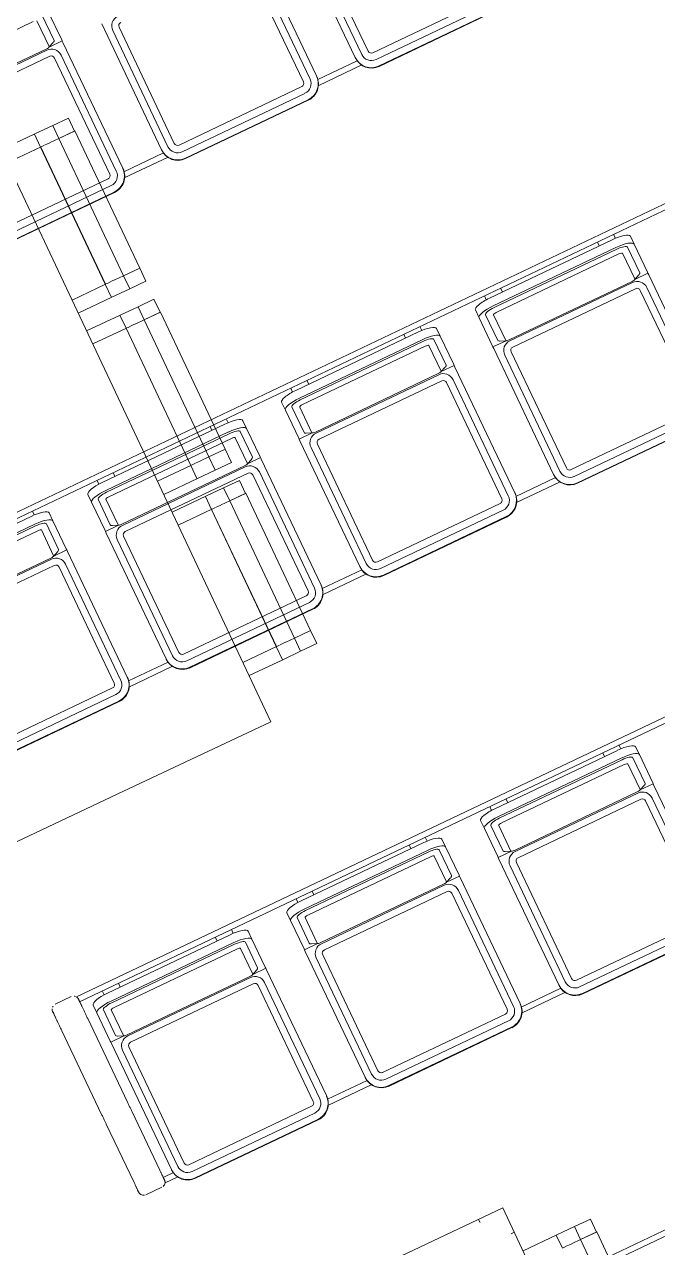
# Model space of a CAD drawing. Header units: metres. Extents: x -217 to -108, y -304 to -188.
# Drawn here: x -153.609 to -151.839, y -251.517 to -248.098 of the extents above; entities that cross this region are included whole.
import ezdxf

# ---------------------------------------------------------------- set-up
doc = ezdxf.new("R2010")
doc.units = ezdxf.units.M
doc.layers.add('A-FLOR', color=192, linetype='Continuous', lineweight=9)
doc.layers.add('I-FURN', color=30, linetype='Continuous', lineweight=9)

# ---------------------------------------------------------------- blocks, each defined once
blk = doc.blocks.new('dining_table_and_chairs_5978 - dining_table_and_chairs_5978-800147-Nivel 3')
at = {"layer": 'I-FURN'}
for p, q in [((0.1726, 0.6342), (0.1726, 0.6842)), ((0.1726, 0.6842), (0.5966, 0.6842)), ((0.5966, 0.6842), (0.5966, 0.6342)), ((0.5966, 0.6342), (0.5966, 0.6842)), ((0.5966, 0.6842), (0.6374, 0.6842)), ((0.5966, 0.6342), (0.5966, 0.6842)), ((0.5966, 0.6842), (0.6374, 0.6842)), ((0.6374, 0.6842), (0.6374, 0.6342)), ((0.6374, 0.6842), (0.6374, 0.6342)), ((0.7326, 0.6342), (0.7326, 0.6842)), ((0.7326, 0.6842), (1.1566, 0.6842)), ((1.1566, 0.6842), (1.1566, 0.6342)), ((1.1566, 0.6342), (1.1566, 0.6842)), ((1.1566, 0.6842), (1.1974, 0.6842)), ((1.1566, 0.6342), (1.1566, 0.6842)), ((1.1566, 0.6842), (1.1974, 0.6842)), ((1.1974, 0.6842), (1.1974, 0.6342)), ((1.1974, 0.6842), (1.1974, 0.6342)), ((1.2926, 0.6342), (1.2926, 0.6842)), ((1.2926, 0.6842), (1.7166, 0.6842)), ((1.7166, 0.6842), (1.7166, 0.6342)), ((1.7166, 0.6342), (1.7166, 0.6842)), ((1.7166, 0.6842), (1.7574, 0.6842)), ((1.7166, 0.6342), (1.7166, 0.6842)), ((1.7166, 0.6842), (1.7574, 0.6842)), ((1.7574, 0.6842), (1.7574, 0.6342)), ((1.7574, 0.6842), (1.7574, 0.6342)), ((0.1324, 0.6342), (0.1324, 0.6832)), ((0.1324, 0.6832), (0.1726, 0.6832)), ((0.1726, 0.6832), (0.1726, 0.6342)), ((0.6924, 0.6342), (0.6924, 0.6832)), ((0.6924, 0.6832), (0.7326, 0.6832)), ((0.7326, 0.6832), (0.7326, 0.6342)), ((1.2524, 0.6342), (1.2524, 0.6832)), ((1.2524, 0.6832), (1.2926, 0.6832)), ((1.2926, 0.6832), (1.2926, 0.6342)), ((0.1324, 0.5791), (0.1324, 0.6342)), ((0.1324, 0.6342), (0.1726, 0.6342)), ((0.1726, 0.6079), (0.1726, 0.6342)), ((0.1726, 0.6342), (0.5966, 0.6342)), ((0.5966, 0.6342), (0.5966, 0.6079)), ((0.5966, 0.6342), (0.6374, 0.6342)), ((0.5966, 0.6342), (0.6374, 0.6342)), ((0.6374, 0.6342), (0.6374, 0.5791)), ((0.6374, 0.6342), (0.6374, 0.5791)), ((0.6924, 0.5791), (0.6924, 0.6342)), ((0.6924, 0.6342), (0.7326, 0.6342)), ((0.7326, 0.6079), (0.7326, 0.6342)), ((0.7326, 0.6342), (1.1566, 0.6342)), ((1.1566, 0.6342), (1.1566, 0.6079)), ((1.1566, 0.6342), (1.1974, 0.6342)), ((1.1566, 0.6342), (1.1974, 0.6342)), ((1.1974, 0.6342), (1.1974, 0.5791)), ((1.1974, 0.6342), (1.1974, 0.5791)), ((1.2524, 0.5791), (1.2524, 0.6342)), ((1.2524, 0.6342), (1.2926, 0.6342)), ((1.2926, 0.6079), (1.2926, 0.6342)), ((1.2926, 0.6342), (1.7166, 0.6342)), ((1.7166, 0.6342), (1.7166, 0.6079)), ((1.7166, 0.6342), (1.7574, 0.6342)), ((1.7166, 0.6342), (1.7574, 0.6342)), ((1.7574, 0.6342), (1.7574, 0.5791)), ((1.7574, 0.6342), (1.7574, 0.5791)), ((0.1726, 0.6068), (0.1726, 0.5996)), ((0.1726, 0.5898), (0.1726, 0.5996)), ((0.1726, 0.5884), (0.1726, 0.5842)), ((0.1726, 0.5799), (0.1726, 0.5842)), ((0.5966, 0.5996), (0.5966, 0.6068)), ((0.5966, 0.5996), (0.5966, 0.6068)), ((0.5966, 0.5996), (0.5966, 0.5898)), ((0.5966, 0.5842), (0.5966, 0.5884)), ((0.5966, 0.5842), (0.5966, 0.5884)), ((0.5966, 0.5842), (0.5966, 0.5799)), ((0.7326, 0.6068), (0.7326, 0.5996)), ((0.7326, 0.5898), (0.7326, 0.5996)), ((0.7326, 0.5884), (0.7326, 0.5842)), ((0.7326, 0.5799), (0.7326, 0.5842)), ((1.1566, 0.5996), (1.1566, 0.6068)), ((1.1566, 0.5996), (1.1566, 0.6068)), ((1.1566, 0.5996), (1.1566, 0.5898)), ((1.1566, 0.5842), (1.1566, 0.5884)), ((1.1566, 0.5842), (1.1566, 0.5884)), ((1.1566, 0.5842), (1.1566, 0.5799)), ((1.2926, 0.6068), (1.2926, 0.5996)), ((1.2926, 0.5898), (1.2926, 0.5996)), ((1.2926, 0.5884), (1.2926, 0.5842)), ((1.2926, 0.5799), (1.2926, 0.5842)), ((1.7166, 0.6003), (1.7166, 0.6068)), ((1.7166, 0.6003), (1.7166, 0.6068)), ((1.7166, 0.6003), (1.7166, 0.5898)), ((1.7166, 0.5842), (1.7166, 0.5884)), ((1.7166, 0.5842), (1.7166, 0.5884)), ((1.7166, 0.5842), (1.7166, 0.5799)), ((0.1324, 0.475), (0.1324, 0.5791)), ((0.1324, 0.578), (0.1726, 0.578)), ((0.1725, 0.5792), (0.1725, 0.475)), ((0.1726, 0.5791), (0.1726, 0.578)), ((0.1726, 0.5784), (0.1726, 0.578)), ((0.5966, 0.5784), (0.1726, 0.5784)), ((0.1726, 0.578), (0.5966, 0.578)), ((0.5966, 0.578), (0.5966, 0.5791)), ((0.5966, 0.578), (0.5966, 0.5791)), ((0.5966, 0.578), (0.5966, 0.5784)), ((0.5966, 0.475), (0.5966, 0.5784)), ((0.5966, 0.475), (0.5966, 0.5784)), ((0.5966, 0.578), (0.6374, 0.578)), ((0.5966, 0.578), (0.6374, 0.578)), ((0.6374, 0.5791), (0.6374, 0.475)), ((0.6924, 0.475), (0.6924, 0.5791)), ((0.6924, 0.578), (0.7326, 0.578)), ((0.7325, 0.5792), (0.7325, 0.475)), ((0.7326, 0.5791), (0.7326, 0.578)), ((0.7326, 0.5784), (0.7326, 0.578)), ((1.1566, 0.5784), (0.7326, 0.5784)), ((0.7326, 0.578), (1.1566, 0.578)), ((1.1566, 0.578), (1.1566, 0.5791)), ((1.1566, 0.578), (1.1566, 0.5791)), ((1.1566, 0.578), (1.1566, 0.5784)), ((1.1566, 0.475), (1.1566, 0.5784)), ((1.1566, 0.475), (1.1566, 0.5784)), ((1.1566, 0.578), (1.1974, 0.578)), ((1.1566, 0.578), (1.1974, 0.578)), ((1.1974, 0.5791), (1.1974, 0.475)), ((1.2524, 0.475), (1.2524, 0.5791)), ((1.2524, 0.578), (1.2926, 0.578)), ((1.2925, 0.5792), (1.2925, 0.475)), ((1.2926, 0.5791), (1.2926, 0.578)), ((1.2926, 0.5784), (1.2926, 0.578)), ((1.7166, 0.5784), (1.2926, 0.5784)), ((1.2926, 0.578), (1.7166, 0.578)), ((1.7166, 0.578), (1.7166, 0.5791)), ((1.7166, 0.578), (1.7166, 0.5791)), ((1.7166, 0.578), (1.7166, 0.5784)), ((1.7166, 0.475), (1.7166, 0.5784)), ((1.7166, 0.475), (1.7166, 0.5784)), ((1.7166, 0.578), (1.7574, 0.578)), ((1.7166, 0.578), (1.7574, 0.578)), ((1.7574, 0.5791), (1.7574, 0.475)), ((1.9, 0.475), (0, 0.475)), ((1.9, 0), (1.9, 0.475)), ((1.9, -0.475), (1.9, 0))]:
    blk.add_line(p, q, dxfattribs=at)
blk = doc.blocks.new('dining_table_and_chairs_5978 - dining_table_and_chairs_5978-V4-Nivel 3')
at = {"layer": 'I-FURN'}
for p, q in [((0.1726, 0.6342), (0.1726, 0.6842)), ((0.1726, 0.6842), (0.5966, 0.6842)), ((0.1324, 0.6342), (0.1324, 0.6832)), ((0.1324, 0.6832), (0.1726, 0.6832)), ((0.1726, 0.6832), (0.1726, 0.6342)), ((0.1324, 0.5791), (0.1324, 0.6342)), ((0.1324, 0.6342), (0.1726, 0.6342)), ((0.1726, 0.6079), (0.1726, 0.6342)), ((0.1726, 0.6342), (0.5966, 0.6342)), ((0.1726, 0.6068), (0.1726, 0.5996)), ((0.1726, 0.5898), (0.1726, 0.5996)), ((0.1726, 0.5884), (0.1726, 0.5842)), ((0.1726, 0.5799), (0.1726, 0.5842)), ((0.1324, 0.475), (0.1324, 0.5791)), ((0.1324, 0.578), (0.1726, 0.578)), ((1.9, 0.475), (0, 0.475)), ((0, 0.475), (0, -0.475)), ((0.075, 0.475), (0.075, 0.465)), ((0, 0.4), (0.01, 0.4))]:
    blk.add_line(p, q, dxfattribs=at)
blk = doc.blocks.new('silla sala de espera - silla sala de espera-1000385-Nivel 3')
at = {"layer": 'I-FURN'}
for p, q in [((5.4223, 0.288), (0.0777, 0.288)), ((0.0796, 0.272), (5.4208, 0.272))]:
    blk.add_line(p, q, dxfattribs=at)
blk = doc.blocks.new('silla sala de espera - silla sala de espera-V109-Nivel 3')
at = {"layer": 'I-FURN'}
for p, q in [((0.065, 0.295), (0.015, 0.295)), ((5.4223, 0.288), (0.0777, 0.288)), ((0.0796, 0.272), (5.4208, 0.272)), ((0.11, 0.2473), (0.11, 0.2231)), ((0.15, 0.2599), (0.15, 0.272)), ((0.16, 0.2602), (0.54, 0.2602)), ((0.2, 0.272), (0.2, 0.2602)), ((0.5, 0.2602), (0.5, 0.272)), ((0.55, 0.272), (0.55, 0.2599)), ((0.59, 0.2231), (0.59, 0.2473)), ((0.71, 0.2473), (0.71, 0.2231)), ((0.75, 0.2599), (0.75, 0.272)), ((0.76, 0.2602), (1.14, 0.2602)), ((0.8, 0.272), (0.8, 0.2602)), ((1.1, 0.2602), (1.1, 0.272)), ((1.15, 0.272), (1.15, 0.2599)), ((1.19, 0.2231), (1.19, 0.2473)), ((1.31, 0.2473), (1.31, 0.2231)), ((1.35, 0.2599), (1.35, 0.272)), ((1.36, 0.2602), (1.74, 0.2602)), ((1.4, 0.272), (1.4, 0.2606)), ((1.7, 0.2602), (1.7, 0.272)), ((1.75, 0.272), (1.75, 0.2599)), ((1.79, 0.2231), (1.79, 0.2473)), ((0, 0.22), (0, -0.0386)), ((0.08, -0.0386), (0.08, 0.22)), ((0.11, 0.1358), (0.11, 0.2231)), ((0.13, 0.1436), (0.13, 0.2231)), ((0.15, 0.2135), (0.15, 0.1339)), ((0.16, 0.2361), (0.54, 0.2361)), ((0.16, 0.2309), (0.54, 0.2309)), ((0.54, 0.2161), (0.16, 0.2161)), ((0.55, 0.1339), (0.55, 0.2135)), ((0.57, 0.2231), (0.57, 0.1436)), ((0.59, 0.2231), (0.59, 0.1358)), ((0.71, 0.1358), (0.71, 0.2231)), ((0.73, 0.1436), (0.73, 0.2231)), ((0.75, 0.2135), (0.75, 0.1339)), ((0.76, 0.2361), (1.14, 0.2361)), ((0.76, 0.2309), (1.14, 0.2309)), ((1.14, 0.2161), (0.76, 0.2161)), ((1.15, 0.1339), (1.15, 0.2135)), ((1.17, 0.2231), (1.17, 0.1436)), ((1.19, 0.2231), (1.19, 0.1358)), ((1.31, 0.1358), (1.31, 0.2231)), ((1.33, 0.1436), (1.33, 0.2231)), ((1.35, 0.2135), (1.35, 0.1339)), ((1.36, 0.2361), (1.74, 0.2361)), ((1.36, 0.2309), (1.74, 0.2309)), ((1.74, 0.2161), (1.36, 0.2161)), ((1.75, 0.1339), (1.75, 0.2135)), ((1.77, 0.2231), (1.77, 0.1436)), ((1.79, 0.2231), (1.79, 0.1358)), ((0.1347, 0.1394), (0.1516, 0.1325)), ((0.5484, 0.1325), (0.5653, 0.1394)), ((0.7347, 0.1394), (0.7516, 0.1325)), ((1.1484, 0.1325), (1.1653, 0.1394)), ((1.3347, 0.1394), (1.3516, 0.1325)), ((1.7484, 0.1325), (1.7653, 0.1394)), ((0.11, 0.1329), (0.11, 0.1358)), ((0.11, 0.1329), (0.1506, 0.1329)), ((0.11, 0.1279), (0.11, 0.1329)), ((0.11, -0.2615), (0.11, 0.1279)), ((0.16, 0.1313), (0.54, 0.1313)), ((0.16, 0.1279), (0.54, 0.1279)), ((0.54, 0.1087), (0.16, 0.1087)), ((0.5496, 0.1329), (0.59, 0.1329)), ((0.59, 0.1358), (0.59, 0.1329)), ((0.59, 0.1329), (0.59, 0.1279)), ((0.59, 0.1279), (0.59, -0.2615)), ((0.71, 0.1329), (0.71, 0.1358)), ((0.71, 0.1329), (0.7506, 0.1329)), ((0.71, 0.1279), (0.71, 0.1329)), ((0.71, -0.2615), (0.71, 0.1279)), ((0.76, 0.1313), (1.14, 0.1313)), ((0.76, 0.1279), (1.14, 0.1279)), ((1.14, 0.1087), (0.76, 0.1087)), ((1.1496, 0.1329), (1.19, 0.1329)), ((1.19, 0.1358), (1.19, 0.1329)), ((1.19, 0.1329), (1.19, 0.1279)), ((1.19, 0.1279), (1.19, -0.2615)), ((1.31, 0.1329), (1.31, 0.1358)), ((1.31, 0.1329), (1.3506, 0.1329)), ((1.31, 0.1279), (1.31, 0.1329)), ((1.31, -0.2615), (1.31, 0.1279)), ((1.36, 0.1313), (1.74, 0.1313)), ((1.36, 0.1279), (1.74, 0.1279)), ((1.74, 0.1087), (1.36, 0.1087)), ((1.7496, 0.1329), (1.79, 0.1329)), ((1.79, 0.1358), (1.79, 0.1329)), ((1.79, 0.1329), (1.79, 0.1279)), ((1.79, 0.1279), (1.79, -0.2615)), ((0.13, -0.2615), (0.13, 0.098)), ((0.15, 0.0987), (0.15, -0.2608)), ((0.55, -0.2608), (0.55, 0.0987)), ((0.57, 0.098), (0.57, -0.2615)), ((0.73, -0.2615), (0.73, 0.098)), ((0.75, 0.0987), (0.75, -0.2608)), ((1.15, -0.2608), (1.15, 0.0987)), ((1.17, 0.098), (1.17, -0.2615)), ((1.33, -0.2615), (1.33, 0.098)), ((1.35, 0.0987), (1.35, -0.2608)), ((1.75, -0.2608), (1.75, 0.0987)), ((1.77, 0.098), (1.77, -0.2615)), ((0, -0.0686), (0, -0.25)), ((0.08, -0.25), (0.08, -0.0686)), ((0.1114, -0.272), (0.0797, -0.272)), ((0.11, -0.2615), (0.11, -0.2629)), ((0.16, -0.2707), (0.54, -0.2707)), ((0.7114, -0.272), (0.5886, -0.272)), ((0.59, -0.2629), (0.59, -0.2615)), ((0.71, -0.2615), (0.71, -0.2629)), ((0.76, -0.2707), (1.14, -0.2707)), ((1.3114, -0.272), (1.1886, -0.272)), ((1.19, -0.2629), (1.19, -0.2615)), ((1.31, -0.2615), (1.31, -0.2629)), ((1.36, -0.2707), (1.74, -0.2707)), ((0.015, -0.295), (0.065, -0.295)), ((0.0777, -0.288), (0.1178, -0.288)), ((0.54, -0.2915), (0.16, -0.2915)), ((0.5822, -0.288), (0.7178, -0.288)), ((1.14, -0.2915), (0.76, -0.2915)), ((1.1822, -0.288), (1.3178, -0.288)), ((1.74, -0.2915), (1.36, -0.2915)), ((0.16, -0.3115), (0.54, -0.3115)), ((0.16, -0.3128), (0.54, -0.3128)), ((0.76, -0.3115), (1.14, -0.3115)), ((0.76, -0.3128), (1.14, -0.3128)), ((1.36, -0.3115), (1.74, -0.3115)), ((1.36, -0.3128), (1.74, -0.3128))]:
    blk.add_line(p, q, dxfattribs=at)
at = {"layer": 'I-FURN', "flags": 128}
for points in [[(0, 0.28), (0, 0.28), (0, 0.2798), (0, 0.2796), (0, 0.2792), (0, 0.2788), (0, 0.2783), (0, 0.2777), (0, 0.277), (0, 0.2762), (0, 0.2753), (0, 0.2743), (0, 0.2732), (0, 0.2721), (0, 0.2708), (0, 0.2695), (0, 0.2681), (0, 0.2667), (0, 0.2651), (0, 0.2635), (0, 0.2618), (0, 0.26), (0, 0.2582), (0, 0.2563), (0, 0.2544), (0, 0.2524), (0, 0.2504), (0, 0.2483), (0, 0.2461), (0, 0.244), (0, 0.2417), (0, 0.2395), (0, 0.2372), (0, 0.2349), (0, 0.2326), (0, 0.2302), (0, 0.2278), (0, 0.2254), (0, 0.223), (0, 0.2206), (0, 0.22)], [(0.08, 0.22), (0.08, 0.2224), (0.08, 0.2248), (0.08, 0.2272), (0.08, 0.2296), (0.08, 0.2319), (0.08, 0.2343), (0.08, 0.2366), (0.08, 0.2389), (0.08, 0.2411), (0.08, 0.2434), (0.08, 0.2456), (0.08, 0.2477), (0.08, 0.2498), (0.08, 0.2519), (0.08, 0.2539), (0.08, 0.2558), (0.08, 0.2577), (0.08, 0.2596), (0.08, 0.2613), (0.08, 0.263), (0.08, 0.2647), (0.08, 0.2662), (0.08, 0.2677), (0.08, 0.2692), (0.08, 0.2705), (0.08, 0.2717), (0.08, 0.2729), (0.08, 0.274), (0.08, 0.275), (0.08, 0.2759), (0.08, 0.2767), (0.08, 0.2775), (0.08, 0.2781), (0.08, 0.2787), (0.08, 0.2791), (0.08, 0.2795), (0.08, 0.2798), (0.08, 0.2799), (0.08, 0.28), (0.08, 0.28)], [(0, -0.0386), (0, -0.041), (0, -0.0434), (0, -0.0458), (0, -0.0481), (0, -0.0505), (0, -0.0528), (0, -0.0552), (0, -0.0575), (0, -0.0597), (0, -0.062), (0, -0.0641), (0, -0.0663), (0, -0.0684), (0, -0.0686)], [(0.08, -0.0686), (0.08, -0.0665), (0.08, -0.0644), (0.08, -0.0622), (0.08, -0.0599), (0.08, -0.0577), (0.08, -0.0554), (0.08, -0.0531), (0.08, -0.0507), (0.08, -0.0484), (0.08, -0.046), (0.08, -0.0436), (0.08, -0.0412), (0.08, -0.0388), (0.08, -0.0386)], [(0, -0.25), (0, -0.2521), (0, -0.2541), (0, -0.256), (0, -0.2579), (0, -0.2597), (0, -0.2615), (0, -0.2632), (0, -0.2648), (0, -0.2664), (0, -0.2679), (0, -0.2693), (0, -0.2706), (0, -0.2719), (0, -0.273), (0, -0.2741), (0, -0.2751), (0, -0.276), (0, -0.2768), (0, -0.2775), (0, -0.2782), (0, -0.2787), (0, -0.2792), (0, -0.2795), (0, -0.2798), (0, -0.2799), (0, -0.28)], [(0.08, -0.28), (0.08, -0.28), (0.08, -0.2798), (0.08, -0.2796), (0.08, -0.2792), (0.08, -0.2788), (0.08, -0.2783), (0.08, -0.2777), (0.08, -0.277), (0.08, -0.2762), (0.08, -0.2753), (0.08, -0.2743), (0.08, -0.2732), (0.08, -0.2721), (0.08, -0.2708), (0.08, -0.2695), (0.08, -0.2681), (0.08, -0.2667), (0.08, -0.2651), (0.08, -0.2635), (0.08, -0.2618), (0.08, -0.26), (0.08, -0.2582), (0.08, -0.2563), (0.08, -0.2544), (0.08, -0.2524), (0.08, -0.2504), (0.08, -0.25)]]:
    blk.add_lwpolyline(points, dxfattribs=at)
at = {"layer": 'I-FURN'}
for centre, start, end in [((0.015, 0.28), 150, 190.1654), ((0.015, 0.28), 120, 135), ((0.065, 0.28), 45, 60), ((0.065, 0.28), 15.5374, 30), ((0.065, 0.28), 1.965, 15), ((0.065, 0.28), 349.8346, 358.0374), ((0.015, -0.28), 172.5537, 255), ((0.065, -0.28), 285, 329.9796), ((0.065, -0.28), 330, 344.4011), ((0.065, -0.28), 345, 358.0374), ((0.065, -0.28), 1.965, 7.4463)]:
    blk.add_arc(centre, 0.015, start, end, dxfattribs=at)
for centre, major_axis, ratio, start_param, end_param in [((0.16, 0.2473), (-0.05, 0), 0.258819, 4.712389, 6.283185), ((0.54, 0.2473), (0.05, 0), 0.258819, 0, 1.570796), ((0.76, 0.2473), (-0.05, 0), 0.258819, 4.712389, 6.283185), ((1.14, 0.2473), (0.05, 0), 0.258819, 0, 1.570796), ((1.36, 0.2473), (0.05, 0), 0.258819, 1.570796, 3.141593), ((1.74, 0.2473), (0.05, 0), 0.258819, 0, 1.570796), ((0.16, 0.2231), (-0.05, 0), 0.258819, 4.712389, 6.283185), ((0.16, 0.2231), (0.03, 0), 0.258819, 1.570796, 3.141593), ((0.16, 0.2135), (-0.01, 0), 0.258819, 4.712389, 6.283185), ((0.54, 0.2231), (0.05, 0), 0.258819, 0, 1.570796), ((0.54, 0.2231), (0.03, 0), 0.258819, 0, 1.570796), ((0.54, 0.2135), (0.01, 0), 0.258819, 0, 1.570796), ((0.76, 0.2231), (-0.05, 0), 0.258819, 4.712389, 6.283185), ((0.76, 0.2231), (0.03, 0), 0.258819, 1.570796, 3.141593), ((0.76, 0.2135), (-0.01, 0), 0.258819, 4.712389, 6.283185), ((1.14, 0.2231), (-0.05, 0), 0.258819, 3.141593, 4.712389), ((1.14, 0.2231), (0.03, 0), 0.258819, 0, 1.570796), ((1.14, 0.2135), (0.01, 0), 0.258819, 0, 1.570796), ((1.36, 0.2231), (-0.05, 0), 0.258819, 4.712389, 6.283185), ((1.36, 0.2231), (-0.03, 0), 0.258819, 4.712389, 6.283185), ((1.36, 0.2135), (-0.01, 0), 0.258819, 4.712389, 6.283185), ((1.74, 0.2231), (0.05, 0), 0.258819, 0, 1.570796), ((1.74, 0.2231), (0.03, 0), 0.258819, 0, 1.570796), ((1.74, 0.2135), (-0.01, 0), 0.258819, 3.141593, 4.712389), ((0.16, 0.1436), (0.03, 0), 0.258819, 3.141593, 3.665191), ((0.54, 0.1436), (0.03, 0), 0.258819, 5.759587, 6.283185), ((0.76, 0.1436), (0.03, 0), 0.258819, 3.141593, 3.665191), ((1.14, 0.1436), (0.03, 0), 0.258819, 5.759587, 6.283185), ((1.36, 0.1436), (0.03, 0), 0.258819, 3.141593, 3.665191), ((1.74, 0.1436), (-0.03, 0), 0.258819, 2.617994, 3.141593), ((0.16, 0.098), (-0.03, 0), 0.99863, 4.712389, 6.283185), ((0.16, 0.1339), (0.01, 0), 0.258819, 3.141593, 4.712389), ((0.16, 0.0987), (-0.01, 0), 0.99863, 4.712389, 6.283185), ((0.54, 0.1339), (-0.01, 0), 0.258819, 1.570796, 3.141593), ((0.54, 0.098), (0.03, 0), 0.99863, 0, 1.570796), ((0.54, 0.0987), (0.01, 0), 0.99863, 0, 1.570796), ((0.76, 0.098), (-0.03, 0), 0.99863, 4.712389, 6.283185), ((0.76, 0.1339), (0.01, 0), 0.258819, 3.141593, 4.712389), ((0.76, 0.0987), (-0.01, 0), 0.99863, 4.712389, 6.283185), ((1.14, 0.1339), (0.01, 0), 0.258819, 4.712389, 6.283185), ((1.14, 0.098), (0.03, 0), 0.99863, 0, 1.570796), ((1.14, 0.0987), (-0.01, 0), 0.99863, 3.141593, 4.712389), ((1.36, 0.098), (-0.03, 0), 0.99863, 4.712389, 6.283185), ((1.36, 0.1339), (-0.01, 0), 0.258819, 0, 1.570796), ((1.36, 0.0987), (-0.01, 0), 0.99863, 4.712389, 6.283185), ((1.74, 0.1339), (-0.01, 0), 0.258819, 1.570796, 3.141593), ((1.74, 0.098), (-0.03, 0), 0.99863, 3.141593, 4.712389), ((1.74, 0.0987), (-0.01, 0), 0.99863, 3.141593, 4.712389), ((0.16, -0.2615), (0.05, 0), 0.99863, 3.141593, 4.712389), ((0.16, -0.2629), (0.05, 0), 0.99863, 3.141593, 4.712389), ((0.16, -0.2615), (0.03, 0), 0.99863, 3.141593, 4.712389), ((0.16, -0.2608), (-0.01, 0), 0.99863, 0, 1.570796), ((0.54, -0.2608), (-0.01, 0), 0.99863, 1.570796, 3.141593), ((0.54, -0.2615), (-0.03, 0), 0.99863, 1.570796, 3.141593), ((0.54, -0.2615), (-0.05, 0), 0.99863, 1.570796, 3.141593), ((0.54, -0.2629), (-0.05, 0), 0.99863, 1.570796, 3.141593), ((0.76, -0.2615), (0.05, 0), 0.99863, 3.141593, 4.712389), ((0.76, -0.2629), (-0.05, 0), 0.99863, 0, 1.570796), ((0.76, -0.2615), (0.03, 0), 0.99863, 3.141593, 4.712389), ((0.76, -0.2608), (0.01, 0), 0.99863, 3.141593, 4.712389), ((1.14, -0.2608), (-0.01, 0), 0.99863, 1.570796, 3.141593), ((1.14, -0.2615), (-0.03, 0), 0.99863, 1.570796, 3.141593), ((1.14, -0.2615), (-0.05, 0), 0.99863, 1.570796, 3.141593), ((1.14, -0.2629), (-0.05, 0), 0.99863, 1.570796, 3.141593), ((1.36, -0.2615), (-0.05, 0), 0.99863, 0, 1.570796), ((1.36, -0.2629), (0.05, 0), 0.99863, 3.141593, 4.712389), ((1.36, -0.2615), (0.03, 0), 0.99863, 3.141593, 4.712389), ((1.36, -0.2608), (-0.01, 0), 0.99863, 0, 1.570796)]:
    blk.add_ellipse(centre, major_axis=major_axis, ratio=ratio, start_param=start_param, end_param=end_param, dxfattribs=at)
for points, knots in [([(0.0797, 0.2772), (0.0797, 0.2772), (0.0798, 0.2776), (0.08, 0.2787), (0.08, 0.2804), (0.0799, 0.2821), (0.0795, 0.2838), (0.0791, 0.2852), (0.0786, 0.2864), (0.0782, 0.2871), (0.078, 0.2874), (0.078, 0.2875)], [0.3858205, 0.3858205, 0.3858205, 0.3858205, 0.3888889, 0.4444444, 0.5138889, 0.5833333, 0.6527778, 0.7222222, 0.7916667, 0.8611111, 0.8888889, 0.8888889, 0.8888889, 0.8888889]), ([(0.078, -0.2875), (0.0781, -0.2873), (0.0783, -0.2869), (0.0788, -0.2859), (0.0794, -0.2845), (0.0798, -0.2828), (0.08, -0.2813), (0.08, -0.2799), (0.08, -0.2789), (0.0799, -0.2786)], [0.1111111, 0.1111111, 0.1111111, 0.1111111, 0.1666667, 0.2222222, 0.3333333, 0.3888889, 0.4444444, 0.5138889, 0.5555556, 0.5555556, 0.5555556, 0.5555556])]:
    blk.add_open_spline(points, degree=3, knots=knots, dxfattribs=at)
blk = doc.blocks.new('silla sala de espera - silla sala de espera-V110-Nivel 3')
at = {"layer": 'I-FURN'}
for p, q in [((5.4223, 0.288), (0.0777, 0.288)), ((0.0796, 0.272), (5.4208, 0.272)), ((0.16, 0.2602), (0.54, 0.2602)), ((0.55, 0.272), (0.55, 0.2599)), ((0.59, 0.2231), (0.59, 0.2473)), ((0.71, 0.2473), (0.71, 0.2231)), ((0.75, 0.2599), (0.75, 0.272)), ((0.76, 0.2602), (1.14, 0.2602)), ((0.8, 0.272), (0.8, 0.2602)), ((1.1, 0.2602), (1.1, 0.272)), ((1.15, 0.272), (1.15, 0.2599)), ((1.19, 0.2231), (1.19, 0.2473)), ((1.31, 0.2473), (1.31, 0.2231)), ((1.35, 0.2599), (1.35, 0.272)), ((1.36, 0.2602), (1.74, 0.2602)), ((1.4, 0.272), (1.4, 0.2602)), ((1.7, 0.2602), (1.7, 0.272)), ((1.75, 0.272), (1.75, 0.2599)), ((1.79, 0.2231), (1.79, 0.2473)), ((1.91, 0.2473), (1.91, 0.2231)), ((1.95, 0.2599), (1.95, 0.272)), ((1.96, 0.2602), (2.34, 0.2602)), ((2, 0.272), (2, 0.2602)), ((2.3, 0.2602), (2.3, 0.272)), ((2.35, 0.272), (2.35, 0.2599)), ((2.39, 0.2231), (2.39, 0.2473)), ((0.16, 0.2361), (0.54, 0.2361)), ((0.16, 0.2309), (0.54, 0.2309)), ((0.54, 0.2161), (0.16, 0.2161)), ((0.55, 0.1339), (0.55, 0.2135)), ((0.57, 0.2231), (0.57, 0.1436)), ((0.59, 0.2231), (0.59, 0.1358)), ((0.71, 0.1358), (0.71, 0.2231)), ((0.73, 0.1436), (0.73, 0.2231)), ((0.75, 0.2135), (0.75, 0.1339)), ((0.76, 0.2361), (1.14, 0.2361)), ((0.76, 0.2309), (1.14, 0.2309)), ((1.14, 0.2161), (0.76, 0.2161)), ((1.15, 0.1339), (1.15, 0.2135)), ((1.17, 0.2231), (1.17, 0.1436)), ((1.19, 0.2231), (1.19, 0.1358)), ((1.31, 0.1358), (1.31, 0.2231)), ((1.33, 0.1436), (1.33, 0.2231)), ((1.35, 0.2135), (1.35, 0.1339)), ((1.36, 0.2361), (1.74, 0.2361)), ((1.36, 0.2309), (1.74, 0.2309)), ((1.74, 0.2161), (1.36, 0.2161)), ((1.75, 0.1339), (1.75, 0.2135)), ((1.77, 0.2231), (1.77, 0.1436)), ((1.79, 0.2231), (1.79, 0.1358)), ((1.91, 0.1358), (1.91, 0.2231)), ((1.93, 0.1436), (1.93, 0.2231)), ((1.95, 0.2135), (1.95, 0.1339)), ((1.96, 0.2361), (2.34, 0.2361)), ((1.96, 0.2309), (2.34, 0.2309)), ((2.34, 0.2161), (1.96, 0.2161)), ((2.35, 0.1339), (2.35, 0.2135)), ((2.37, 0.2231), (2.37, 0.1436)), ((2.39, 0.2231), (2.39, 0.1358)), ((0.5484, 0.1325), (0.5653, 0.1394)), ((0.7347, 0.1394), (0.7516, 0.1325)), ((1.1484, 0.1325), (1.1653, 0.1394)), ((1.3347, 0.1394), (1.3516, 0.1325)), ((1.7484, 0.1325), (1.7653, 0.1394)), ((1.9347, 0.1394), (1.9516, 0.1325)), ((2.3484, 0.1325), (2.3653, 0.1394)), ((0.16, 0.1313), (0.54, 0.1313)), ((0.16, 0.1279), (0.54, 0.1279)), ((0.54, 0.1087), (0.16, 0.1087)), ((0.5496, 0.1329), (0.59, 0.1329)), ((0.59, 0.1358), (0.59, 0.1329)), ((0.59, 0.1329), (0.59, 0.1279)), ((0.59, 0.1279), (0.59, -0.2615)), ((0.71, 0.1329), (0.71, 0.1358)), ((0.71, 0.1329), (0.7506, 0.1329)), ((0.71, 0.1279), (0.71, 0.1329)), ((0.71, -0.2615), (0.71, 0.1279)), ((0.76, 0.1313), (1.14, 0.1313)), ((0.76, 0.1279), (1.14, 0.1279)), ((1.14, 0.1087), (0.76, 0.1087)), ((1.1496, 0.1329), (1.19, 0.1329)), ((1.19, 0.1358), (1.19, 0.1329)), ((1.19, 0.1329), (1.19, 0.1279)), ((1.19, 0.1279), (1.19, -0.2615)), ((1.31, 0.1329), (1.31, 0.1358)), ((1.31, 0.1329), (1.3506, 0.1329)), ((1.31, 0.1279), (1.31, 0.1329)), ((1.31, -0.2615), (1.31, 0.1279)), ((1.36, 0.1313), (1.74, 0.1313)), ((1.36, 0.1279), (1.74, 0.1279)), ((1.74, 0.1087), (1.36, 0.1087)), ((1.7496, 0.1329), (1.79, 0.1329)), ((1.79, 0.1358), (1.79, 0.1329)), ((1.79, 0.1329), (1.79, 0.1279)), ((1.79, 0.1279), (1.79, -0.2615)), ((1.91, 0.1329), (1.91, 0.1358)), ((1.91, 0.1329), (1.9506, 0.1329)), ((1.91, 0.1279), (1.91, 0.1329)), ((1.91, -0.2615), (1.91, 0.1279)), ((1.96, 0.1313), (2.34, 0.1313)), ((1.96, 0.1279), (2.34, 0.1279)), ((2.34, 0.1087), (1.96, 0.1087)), ((2.3496, 0.1329), (2.39, 0.1329)), ((2.39, 0.1358), (2.39, 0.1329)), ((2.39, 0.1329), (2.39, 0.1279)), ((2.39, 0.1279), (2.39, -0.2615)), ((0.55, -0.2608), (0.55, 0.0987)), ((0.57, 0.098), (0.57, -0.2615)), ((0.73, -0.2615), (0.73, 0.098)), ((0.75, 0.0987), (0.75, -0.2608)), ((1.15, -0.2608), (1.15, 0.0987)), ((1.17, 0.098), (1.17, -0.2615)), ((1.33, -0.2615), (1.33, 0.098)), ((1.35, 0.0987), (1.35, -0.2608)), ((1.75, -0.2608), (1.75, 0.0987)), ((1.77, 0.098), (1.77, -0.2615)), ((1.93, -0.2615), (1.93, 0.098)), ((1.95, 0.0987), (1.95, -0.2608)), ((2.35, -0.2608), (2.35, 0.0987)), ((2.37, 0.098), (2.37, -0.2615)), ((0.16, -0.2707), (0.54, -0.2707)), ((0.7114, -0.272), (0.5886, -0.272)), ((0.59, -0.2629), (0.59, -0.2615)), ((0.71, -0.2615), (0.71, -0.2629)), ((0.76, -0.2707), (1.14, -0.2707)), ((1.3114, -0.272), (1.1886, -0.272)), ((1.19, -0.2629), (1.19, -0.2615)), ((1.31, -0.2615), (1.31, -0.2629)), ((1.36, -0.2707), (1.74, -0.2707)), ((1.9114, -0.272), (1.7886, -0.272)), ((1.79, -0.2629), (1.79, -0.2615)), ((1.91, -0.2615), (1.91, -0.2629)), ((1.96, -0.2707), (2.34, -0.2707)), ((0.54, -0.2915), (0.16, -0.2915)), ((0.5822, -0.288), (0.7178, -0.288)), ((1.14, -0.2915), (0.76, -0.2915)), ((1.1822, -0.288), (1.3178, -0.288)), ((1.74, -0.2915), (1.36, -0.2915)), ((1.7825, -0.288), (1.9178, -0.288)), ((2.34, -0.2915), (1.96, -0.2915)), ((0.16, -0.3115), (0.54, -0.3115)), ((0.16, -0.3128), (0.54, -0.3128)), ((0.76, -0.3115), (1.14, -0.3115)), ((0.76, -0.3128), (1.14, -0.3128)), ((1.36, -0.3115), (1.74, -0.3115)), ((1.36, -0.3128), (1.74, -0.3128)), ((1.96, -0.3115), (2.34, -0.3115)), ((1.96, -0.3128), (2.34, -0.3128))]:
    blk.add_line(p, q, dxfattribs=at)
for centre, major_axis, ratio, start_param, end_param in [((0.54, 0.2473), (0.05, 0), 0.258819, 0, 1.570796), ((0.76, 0.2473), (-0.05, 0), 0.258819, 4.712389, 6.283185), ((1.14, 0.2473), (0.05, 0), 0.258819, 0, 1.570796), ((1.36, 0.2473), (0.05, 0), 0.258819, 1.570796, 3.141593), ((1.74, 0.2473), (0.05, 0), 0.258819, 0, 1.570796), ((1.96, 0.2473), (0.05, 0), 0.258819, 1.570796, 3.141593), ((2.34, 0.2473), (-0.05, 0), 0.258819, 3.141593, 4.712389), ((0.54, 0.2231), (0.05, 0), 0.258819, 0, 1.570796), ((0.54, 0.2231), (0.03, 0), 0.258819, 0, 1.570796), ((0.54, 0.2135), (0.01, 0), 0.258819, 0, 1.570796), ((0.76, 0.2231), (-0.05, 0), 0.258819, 4.712389, 6.283185), ((0.76, 0.2231), (0.03, 0), 0.258819, 1.570796, 3.141593), ((0.76, 0.2135), (-0.01, 0), 0.258819, 4.712389, 6.283185), ((1.14, 0.2231), (-0.05, 0), 0.258819, 3.141593, 4.712389), ((1.14, 0.2231), (0.03, 0), 0.258819, 0, 1.570796), ((1.14, 0.2135), (0.01, 0), 0.258819, 0, 1.570796), ((1.36, 0.2231), (-0.05, 0), 0.258819, 4.712389, 6.283185), ((1.36, 0.2231), (-0.03, 0), 0.258819, 4.712389, 6.283185), ((1.36, 0.2135), (-0.01, 0), 0.258819, 4.712389, 6.283185), ((1.74, 0.2231), (0.05, 0), 0.258819, 0, 1.570796), ((1.74, 0.2231), (0.03, 0), 0.258819, 0, 1.570796), ((1.74, 0.2135), (-0.01, 0), 0.258819, 3.141593, 4.712389), ((1.96, 0.2231), (-0.05, 0), 0.258819, 4.712389, 6.283185), ((1.96, 0.2231), (-0.03, 0), 0.258819, 4.712389, 6.283185), ((1.96, 0.2135), (-0.01, 0), 0.258819, 4.712389, 6.283185), ((2.34, 0.2231), (0.05, 0), 0.258819, 0, 1.570796), ((2.34, 0.2231), (0.03, 0), 0.258819, 0, 1.570796), ((2.34, 0.2135), (-0.01, 0), 0.258819, 3.141593, 4.712389), ((0.54, 0.1436), (0.03, 0), 0.258819, 5.759587, 6.283185), ((0.76, 0.1436), (0.03, 0), 0.258819, 3.141593, 3.665191), ((1.14, 0.1436), (0.03, 0), 0.258819, 5.759587, 6.283185), ((1.36, 0.1436), (0.03, 0), 0.258819, 3.141593, 3.665191), ((1.74, 0.1436), (-0.03, 0), 0.258819, 2.617994, 3.141593), ((1.96, 0.1436), (0.03, 0), 0.258819, 3.141593, 3.665191), ((2.34, 0.1436), (-0.03, 0), 0.258819, 2.617994, 3.141593), ((0.54, 0.1339), (-0.01, 0), 0.258819, 1.570796, 3.141593), ((0.54, 0.098), (0.03, 0), 0.99863, 0, 1.570796), ((0.54, 0.0987), (0.01, 0), 0.99863, 0, 1.570796), ((0.76, 0.098), (-0.03, 0), 0.99863, 4.712389, 6.283185), ((0.76, 0.1339), (0.01, 0), 0.258819, 3.141593, 4.712389), ((0.76, 0.0987), (-0.01, 0), 0.99863, 4.712389, 6.283185), ((1.14, 0.1339), (0.01, 0), 0.258819, 4.712389, 6.283185), ((1.14, 0.098), (0.03, 0), 0.99863, 0, 1.570796), ((1.14, 0.0987), (-0.01, 0), 0.99863, 3.141593, 4.712389), ((1.36, 0.098), (-0.03, 0), 0.99863, 4.712389, 6.283185), ((1.36, 0.1339), (-0.01, 0), 0.258819, 0, 1.570796), ((1.36, 0.0987), (-0.01, 0), 0.99863, 4.712389, 6.283185), ((1.74, 0.1339), (-0.01, 0), 0.258819, 1.570796, 3.141593), ((1.74, 0.098), (-0.03, 0), 0.99863, 3.141593, 4.712389), ((1.74, 0.0987), (-0.01, 0), 0.99863, 3.141593, 4.712389), ((1.96, 0.098), (-0.03, 0), 0.99863, 4.712389, 6.283185), ((1.96, 0.1339), (0.01, 0), 0.258819, 3.141593, 4.712389), ((1.96, 0.0987), (-0.01, 0), 0.99863, 4.712389, 6.283185), ((2.34, 0.1339), (-0.01, 0), 0.258819, 1.570796, 3.141593), ((2.34, 0.098), (-0.03, 0), 0.99863, 3.141593, 4.712389), ((2.34, 0.0987), (-0.01, 0), 0.99863, 3.141593, 4.712389), ((0.54, -0.2608), (-0.01, 0), 0.99863, 1.570796, 3.141593), ((0.54, -0.2615), (-0.03, 0), 0.99863, 1.570796, 3.141593), ((0.54, -0.2615), (-0.05, 0), 0.99863, 1.570796, 3.141593), ((0.54, -0.2629), (-0.05, 0), 0.99863, 1.570796, 3.141593), ((0.76, -0.2615), (0.05, 0), 0.99863, 3.141593, 4.712389), ((0.76, -0.2629), (-0.05, 0), 0.99863, 0, 1.570796), ((0.76, -0.2615), (0.03, 0), 0.99863, 3.141593, 4.712389), ((0.76, -0.2608), (0.01, 0), 0.99863, 3.141593, 4.712389), ((1.14, -0.2608), (-0.01, 0), 0.99863, 1.570796, 3.141593), ((1.14, -0.2615), (-0.03, 0), 0.99863, 1.570796, 3.141593), ((1.14, -0.2615), (-0.05, 0), 0.99863, 1.570796, 3.141593), ((1.14, -0.2629), (-0.05, 0), 0.99863, 1.570796, 3.141593), ((1.36, -0.2615), (-0.05, 0), 0.99863, 0, 1.570796), ((1.36, -0.2629), (0.05, 0), 0.99863, 3.141593, 4.712389), ((1.36, -0.2615), (0.03, 0), 0.99863, 3.141593, 4.712389), ((1.36, -0.2608), (-0.01, 0), 0.99863, 0, 1.570796), ((1.74, -0.2608), (-0.01, 0), 0.99863, 1.570796, 3.141593), ((1.74, -0.2615), (0.03, 0), 0.99863, 4.712389, 6.283185), ((1.74, -0.2615), (0.05, 0), 0.99863, 4.712389, 6.283185), ((1.74, -0.2629), (-0.05, 0), 0.99863, 1.570796, 3.141593), ((1.96, -0.2615), (0.05, 0), 0.99863, 3.141593, 4.712389), ((1.96, -0.2629), (-0.05, 0), 0.99863, 0, 1.570796), ((1.96, -0.2615), (0.03, 0), 0.99863, 3.141593, 4.712389), ((1.96, -0.2608), (-0.01, 0), 0.99863, 0, 1.570796)]:
    blk.add_ellipse(centre, major_axis=major_axis, ratio=ratio, start_param=start_param, end_param=end_param, dxfattribs=at)
blk = doc.blocks.new('silla sala de espera - silla sala de espera-V111-Nivel 3')
at = {"layer": 'I-FURN'}
for p, q in [((1.14, 0.2161), (0.76, 0.2161)), ((1.15, 0.1339), (1.15, 0.2135)), ((1.17, 0.2231), (1.17, 0.1436)), ((1.19, 0.2231), (1.19, 0.1358)), ((1.1484, 0.1325), (1.1653, 0.1394)), ((0.76, 0.1313), (1.14, 0.1313)), ((0.76, 0.1279), (1.14, 0.1279)), ((1.14, 0.1087), (0.76, 0.1087)), ((1.1496, 0.1329), (1.19, 0.1329)), ((1.19, 0.1358), (1.19, 0.1329)), ((1.19, 0.1321), (1.19, 0.1279)), ((1.19, 0.1279), (1.19, -0.2615)), ((1.31, -0.2615), (1.31, 0.1279)), ((1.79, 0.1279), (1.79, -0.2615)), ((1.91, -0.2615), (1.91, 0.1279)), ((1.15, -0.2608), (1.15, 0.0987)), ((1.17, 0.098), (1.17, -0.2615)), ((1.33, -0.2615), (1.33, 0.098)), ((1.35, 0.0987), (1.35, -0.2608)), ((1.75, -0.2608), (1.75, 0.0987)), ((1.77, 0.098), (1.77, -0.2615)), ((1.93, -0.2615), (1.93, 0.098)), ((1.95, 0.0987), (1.95, -0.2608)), ((0.76, -0.2707), (1.14, -0.2707)), ((1.3114, -0.272), (1.1886, -0.272)), ((1.19, -0.2629), (1.19, -0.2615)), ((1.31, -0.2615), (1.31, -0.2629)), ((1.36, -0.2707), (1.74, -0.2707)), ((1.9114, -0.272), (1.7886, -0.272)), ((1.79, -0.2629), (1.79, -0.2615)), ((1.91, -0.2615), (1.91, -0.2629)), ((1.96, -0.2707), (2.34, -0.2707)), ((1.14, -0.2915), (0.76, -0.2915)), ((1.1822, -0.288), (1.3178, -0.288)), ((1.74, -0.2915), (1.36, -0.2915)), ((1.7822, -0.288), (1.9178, -0.288)), ((2.34, -0.2915), (1.96, -0.2915)), ((0.76, -0.3115), (1.14, -0.3115)), ((0.76, -0.3128), (1.14, -0.3128)), ((1.36, -0.3115), (1.74, -0.3115)), ((1.36, -0.3128), (1.74, -0.3128)), ((1.96, -0.3115), (2.34, -0.3115)), ((1.96, -0.3128), (2.34, -0.3128))]:
    blk.add_line(p, q, dxfattribs=at)
for centre, major_axis, ratio, start_param, end_param in [((1.14, 0.1436), (0.03, 0), 0.258819, 5.759587, 6.283185), ((1.14, 0.1339), (0.01, 0), 0.258819, 4.712389, 6.283185), ((1.14, 0.098), (0.03, 0), 0.99863, 0, 1.570796), ((1.14, 0.0987), (-0.01, 0), 0.99863, 3.141593, 4.712389), ((1.36, 0.098), (-0.03, 0), 0.99863, 4.712389, 6.283185), ((1.36, 0.0987), (-0.01, 0), 0.99863, 4.712389, 6.283185), ((1.14, -0.2608), (-0.01, 0), 0.99863, 1.570796, 3.141593), ((1.14, -0.2615), (-0.03, 0), 0.99863, 1.570796, 3.141593), ((1.14, -0.2615), (-0.05, 0), 0.99863, 1.570796, 3.141593), ((1.14, -0.2629), (-0.05, 0), 0.99863, 1.570796, 3.141593), ((1.36, -0.2615), (-0.05, 0), 0.99863, 0, 1.570796), ((1.36, -0.2629), (0.05, 0), 0.99863, 3.141593, 4.712389), ((1.36, -0.2615), (0.03, 0), 0.99863, 3.141593, 4.712389), ((1.36, -0.2608), (-0.01, 0), 0.99863, 0, 1.570796), ((1.74, -0.2608), (-0.01, 0), 0.99863, 1.570796, 3.141593), ((1.74, -0.2615), (0.03, 0), 0.99863, 4.712389, 6.283185), ((1.74, -0.2615), (0.05, 0), 0.99863, 4.712389, 6.283185), ((1.74, -0.2629), (-0.05, 0), 0.99863, 1.570796, 3.141593), ((1.96, -0.2615), (0.05, 0), 0.99863, 3.141593, 4.712389), ((1.96, -0.2629), (-0.05, 0), 0.99863, 0, 1.570796), ((1.96, -0.2615), (0.03, 0), 0.99863, 3.141593, 4.712389), ((1.96, -0.2608), (-0.01, 0), 0.99863, 0, 1.570796)]:
    blk.add_ellipse(centre, major_axis=major_axis, ratio=ratio, start_param=start_param, end_param=end_param, dxfattribs=at)

msp = doc.modelspace()

# ---------------------------------------------------------------- linework, layer by layer
at = {"layer": 'A-FLOR'}
for centre, radius, start, end in [((-144.0341, -252.7271), 10.3181, 212.72992, 24.30312), ((-144.1433, -252.5254), 9.8397, 214.27475, 22.75731)]:
    msp.add_arc(centre, radius, start, end, dxfattribs=at)

# ---------------------------------------------------------------- block references
at = {"layer": 'I-FURN'}
for name, p, rotation in [('silla sala de espera - silla sala de espera-V111-Nivel 3', (-154.5214, -248.7749), 25.4500781759124), ('silla sala de espera - silla sala de espera-V110-Nivel 3', (-153.9669, -249.9401), 25.4500781759124), ('dining_table_and_chairs_5978 - dining_table_and_chairs_5978-800147-Nivel 3', (-154.1606, -248.5312), 295.2582255371546), ('silla sala de espera - silla sala de espera-V109-Nivel 3', (-153.4103, -251.1096), 25.4500781759124), ('silla sala de espera - silla sala de espera-1000385-Nivel 3', (-152.8537, -252.2791), 25.4500781759124), ('dining_table_and_chairs_5978 - dining_table_and_chairs_5978-V4-Nivel 3', (-152.7013, -251.6089), 295.2582255371546)]:
    msp.add_blockref(name, p, dxfattribs=dict(at, rotation=rotation))

doc.saveas('drawing.dxf')
